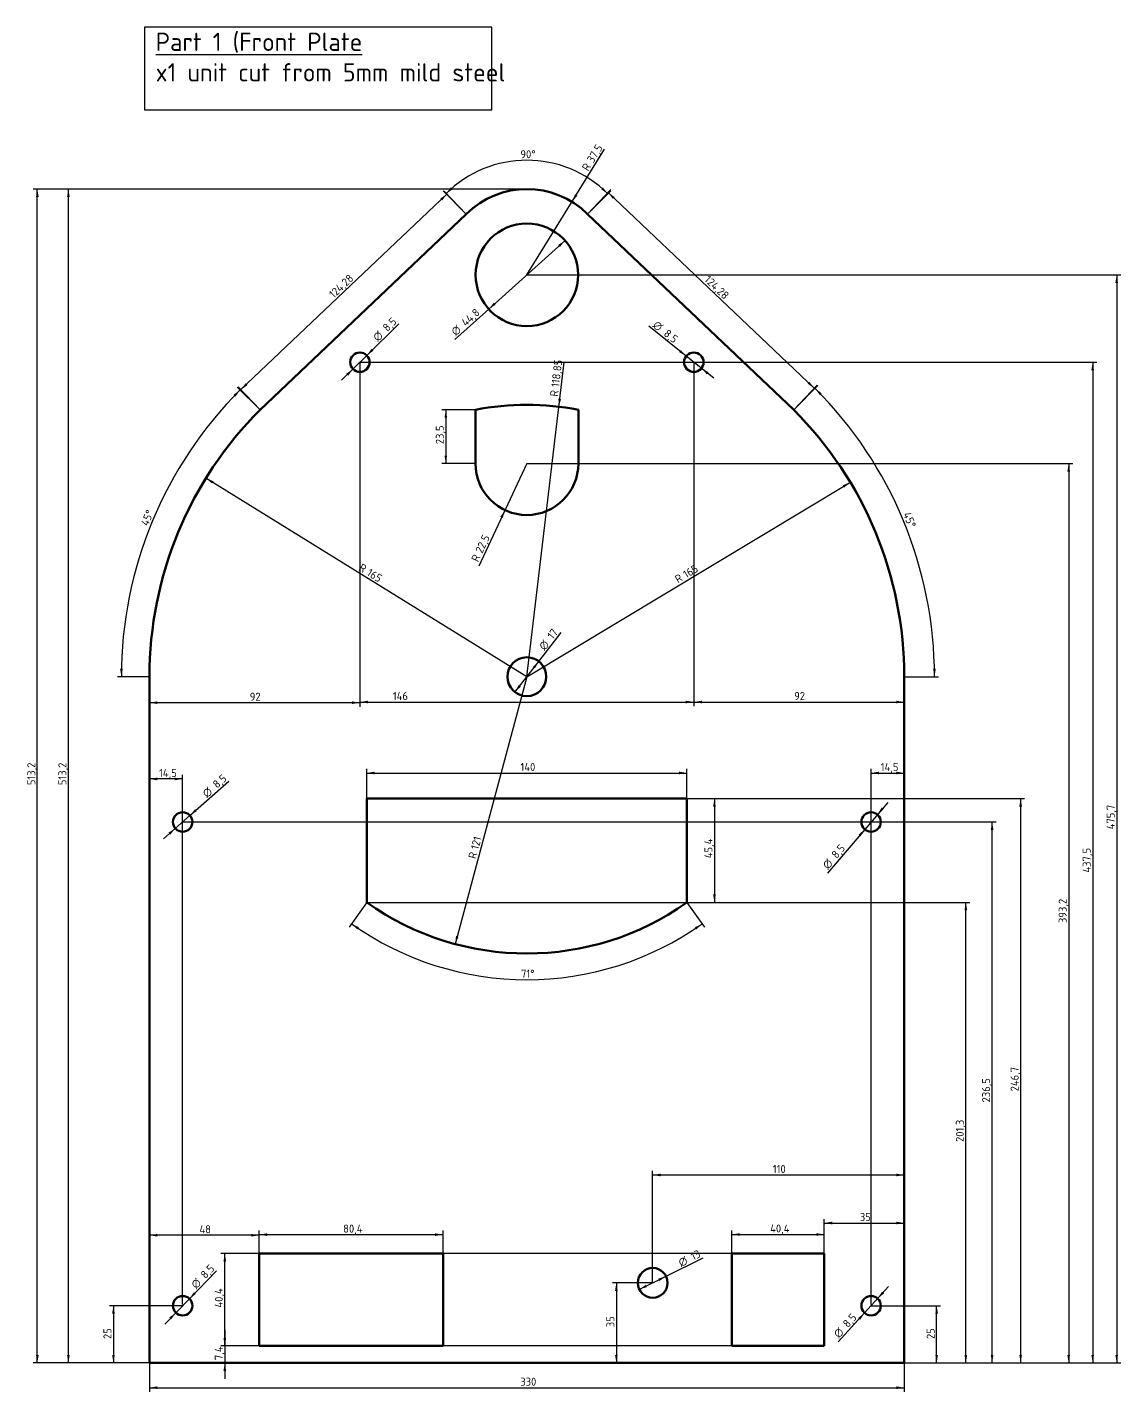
# Model space of a CAD drawing. Header units: millimetres. Extents: x -241 to 1487, y 11 to 833.
# Drawn here: x -241 to 237, y 29 to 626 of the extents above; entities that cross this region are included whole.
import ezdxf
from ezdxf.enums import TextEntityAlignment as Align

# ---------------------------------------------------------------- set-up
doc = ezdxf.new("R2010")
doc.units = ezdxf.units.MM
doc.layers.add('Default', color=7, linetype='Continuous')
doc.layers.add('Dimensions', color=7, linetype='Continuous')
doc.styles.add('SEACAD_Solid_Edge_ISO', font='seiso.ttf')
doc.styles.add('SEACAD_Solid_Edge_ISO1_Symbols', font='semeci1.ttf')
doc.dimstyles.new('ISO_(mm)', dxfattribs={"dimtxt": 3.5, "dimasz": 3.5, "dimexe": 1.75, "dimexo": 0, "dimgap": 0.875, "dimtad": 1, "dimtxsty": 'SEACAD_Solid_Edge_ISO', "dimblk1": '_SE_FILLED', "dimblk2": '_SE_FILLED', "dimsah": 1, "dimcen": 1.75, "dimadec": 0, "dimazin": 0, "dimtfac": 0.5, "dimtmove": 0, "dimatfit": 3, "dimfxl": 1, "dimarcsym": 0})

# ---------------------------------------------------------------- blocks, each defined once
blk = doc.blocks.new('DMBLK101')
at = {"layer": 'Dimensions', "linetype": 'Continuous', "lineweight": 25}
for points in [[(-184.51, 30.58), (-184.51, 31.75), (-188.01, 31.16)], [(138.49, 30.58), (141.99, 31.16), (138.49, 31.75)]]:
    blk.add_hatch(color=7, dxfattribs=at).paths.add_polyline_path(points)
at = {"layer": 'Dimensions', "color": 7, "linetype": 'Continuous', "lineweight": 25}
for p, q in [((-188.01, 42.01), (-188.01, 29.41)), ((141.99, 42.01), (141.99, 29.41)), ((-188.01, 31.16), (141.99, 31.16))]:
    blk.add_line(p, q, dxfattribs=at)
at = {"layer": 'Dimensions', "color": 7, "linetype": 'Continuous', "lineweight": 25, "style": 'SEACAD_Solid_Edge_ISO'}
blk.add_text('330', height=3.5, dxfattribs=at).set_placement((-25.87, 35.54), align=Align.TOP_LEFT)
blk = doc.blocks.new('_SE_FILLED')
at = {"color": 0}
blk.add_line((0, 0), (-1, 0), dxfattribs=at)
blk.add_solid([(0, 0), (-1, -0.1665), (-1, 0.1665), (0, 0)], dxfattribs=at)
blk = doc.blocks.new('DMBLK102')
at = {"layer": 'Dimensions', "linetype": 'Continuous', "lineweight": 25}
for points in [[(15.54, 73.51), (16.7, 73.51), (16.12, 77.01)], [(15.54, 45.51), (16.12, 42.01), (16.7, 45.51)]]:
    blk.add_hatch(color=7, dxfattribs=at).paths.add_polyline_path(points)
at = {"layer": 'Dimensions', "color": 7, "linetype": 'Continuous', "lineweight": 25}
for p, q in [((31.99, 77.01), (14.37, 77.01)), ((16.12, 77.01), (16.12, 42.01))]:
    blk.add_line(p, q, dxfattribs=at)
at = {"layer": 'Dimensions', "color": 7, "linetype": 'Continuous', "lineweight": 25, "style": 'SEACAD_Solid_Edge_ISO'}
blk.add_text('35', height=3.5, rotation=90, dxfattribs=at).set_placement((11.74, 57.6), align=Align.TOP_LEFT)
blk = doc.blocks.new('DMBLK103')
at = {"layer": 'Dimensions', "linetype": 'Continuous', "lineweight": 25}
for points in [[(-184.51, 297.9), (-188.01, 297.31), (-184.51, 296.73)], [(-177.01, 297.9), (-177.01, 296.73), (-173.51, 297.31)]]:
    blk.add_hatch(color=7, dxfattribs=at).paths.add_polyline_path(points)
at = {"layer": 'Dimensions', "color": 7, "linetype": 'Continuous', "lineweight": 25}
for p, q in [((-173.51, 67.51), (-173.51, 299.06)), ((-173.51, 297.31), (-188.01, 297.31))]:
    blk.add_line(p, q, dxfattribs=at)
at = {"layer": 'Dimensions', "color": 7, "linetype": 'Continuous', "lineweight": 25, "style": 'SEACAD_Solid_Edge_ISO'}
blk.add_text('14,5', height=3.5, dxfattribs=at).set_placement((-183.82, 301.69), align=Align.TOP_LEFT)
blk = doc.blocks.new('DMBLK104')
at = {"layer": 'Dimensions', "linetype": 'Continuous', "lineweight": 25}
for points in [[(130.99, 300.49), (127.49, 299.91), (130.99, 299.33)], [(138.49, 300.49), (138.49, 299.33), (141.99, 299.91)]]:
    blk.add_hatch(color=7, dxfattribs=at).paths.add_polyline_path(points)
at = {"layer": 'Dimensions', "color": 7, "linetype": 'Continuous', "lineweight": 25}
for p, q in [((127.49, 67.51), (127.49, 301.66)), ((127.49, 299.91), (141.99, 299.91))]:
    blk.add_line(p, q, dxfattribs=at)
at = {"layer": 'Dimensions', "color": 7, "linetype": 'Continuous', "lineweight": 25, "style": 'SEACAD_Solid_Edge_ISO'}
blk.add_text('14,5', height=3.5, dxfattribs=at).set_placement((131.68, 304.28), align=Align.TOP_LEFT)
blk = doc.blocks.new('DMBLK105')
at = {"layer": 'Dimensions', "linetype": 'Continuous', "lineweight": 25}
for points in [[(-204.34, 63.51), (-203.17, 63.51), (-203.75, 67.01)], [(-204.34, 45.51), (-203.75, 42.01), (-203.17, 45.51)]]:
    blk.add_hatch(color=7, dxfattribs=at).paths.add_polyline_path(points)
at = {"layer": 'Dimensions', "color": 7, "linetype": 'Continuous', "lineweight": 25}
for p, q in [((-173.51, 67.01), (-205.5, 67.01)), ((-203.75, 67.01), (-203.75, 42.01)), ((-188.01, 42.01), (-205.5, 42.01))]:
    blk.add_line(p, q, dxfattribs=at)
at = {"layer": 'Dimensions', "color": 7, "linetype": 'Continuous', "lineweight": 25, "style": 'SEACAD_Solid_Edge_ISO'}
blk.add_text('25', height=3.5, rotation=90, dxfattribs=at).set_placement((-208.13, 52.44), align=Align.TOP_LEFT)
blk = doc.blocks.new('DMBLK106')
at = {"layer": 'Dimensions', "linetype": 'Continuous', "lineweight": 25}
for points in [[(193.45, 285.21), (192.87, 288.71), (192.28, 285.21)], [(193.45, 45.51), (192.28, 45.51), (192.87, 42.01)]]:
    blk.add_hatch(color=7, dxfattribs=at).paths.add_polyline_path(points)
at = {"layer": 'Dimensions', "color": 7, "linetype": 'Continuous', "lineweight": 25}
for p, q in [((46.99, 288.71), (194.62, 288.71)), ((192.87, 288.71), (192.87, 42.01)), ((141.99, 42.01), (194.62, 42.01))]:
    blk.add_line(p, q, dxfattribs=at)
at = {"layer": 'Dimensions', "color": 7, "linetype": 'Continuous', "lineweight": 25, "style": 'SEACAD_Solid_Edge_ISO'}
blk.add_text('246,7', height=3.5, rotation=90, dxfattribs=at).set_placement((188.49, 160.74), align=Align.TOP_LEFT)
blk = doc.blocks.new('DMBLK107')
at = {"layer": 'Dimensions', "linetype": 'Continuous', "lineweight": 25}
for points in [[(-96.42, 232.46), (-99.64, 233.96), (-97.09, 231.5)], [(51.07, 231.5), (53.62, 233.96), (50.41, 232.46)]]:
    blk.add_hatch(color=7, dxfattribs=at).paths.add_polyline_path(points)
at = {"layer": 'Dimensions', "color": 7, "linetype": 'Continuous', "lineweight": 25}
for p, q in [((-93.16, 243.1), (-100.65, 232.54)), ((46.99, 243.31), (54.64, 232.54))]:
    blk.add_line(p, q, dxfattribs=at)
blk.add_arc((-23.01, 342.01), 132.46, 234.65402, 305.34598, dxfattribs=at)
at = {"layer": 'Dimensions', "color": 7, "linetype": 'Continuous', "lineweight": 25, "style": 'SEACAD_Solid_Edge_ISO'}
blk.add_text('71°', height=3.5, rotation=360, dxfattribs=at).set_placement((-25.55, 213.92), align=Align.TOP_LEFT)
blk = doc.blocks.new('DMBLK108')
at = {"layer": 'Dimensions', "linetype": 'Continuous', "lineweight": 25}
blk.add_hatch(color=7, dxfattribs=at).paths.add_polyline_path([(-52.87, 228.36), (-53.99, 228.67), (-54.34, 225.13)])
at = {"layer": 'Dimensions', "color": 7, "linetype": 'Continuous', "lineweight": 25}
blk.add_line((-23.01, 342.01), (-54.34, 225.13), dxfattribs=at)
at = {"layer": 'Dimensions', "color": 7, "linetype": 'Continuous', "lineweight": 25, "style": 'SEACAD_Solid_Edge_ISO'}
for s, p in [('121', (-47.62, 267.07)), ('R', (-48.7, 263.05))]:
    blk.add_text(s, height=3.5, rotation=74.99322, dxfattribs=at).set_placement(p, align=Align.TOP_LEFT)
blk = doc.blocks.new('DMBLK109')
at = {"layer": 'Dimensions', "linetype": 'Continuous', "lineweight": 25}
for points in [[(-89.51, 300.49), (-93.01, 299.91), (-89.51, 299.33)], [(43.49, 300.49), (43.49, 299.33), (46.99, 299.91)]]:
    blk.add_hatch(color=7, dxfattribs=at).paths.add_polyline_path(points)
at = {"layer": 'Dimensions', "color": 7, "linetype": 'Continuous', "lineweight": 25}
for p, q in [((-93.01, 288.71), (-93.01, 301.66)), ((-93.01, 299.91), (46.99, 299.91)), ((46.99, 288.71), (46.99, 301.66))]:
    blk.add_line(p, q, dxfattribs=at)
at = {"layer": 'Dimensions', "color": 7, "linetype": 'Continuous', "lineweight": 25, "style": 'SEACAD_Solid_Edge_ISO'}
blk.add_text('140', height=3.5, dxfattribs=at).set_placement((-25.79, 304.28), align=Align.TOP_LEFT)
blk = doc.blocks.new('DMBLK110')
at = {"layer": 'Dimensions', "linetype": 'Continuous', "lineweight": 25}
for points in [[(59.59, 285.21), (59, 288.71), (58.42, 285.21)], [(59.59, 246.81), (58.42, 246.81), (59, 243.31)]]:
    blk.add_hatch(color=7, dxfattribs=at).paths.add_polyline_path(points)
at = {"layer": 'Dimensions', "color": 7, "linetype": 'Continuous', "lineweight": 25}
for p, q in [((46.99, 288.71), (60.75, 288.71)), ((59, 288.71), (59, 243.31)), ((-93.1, 243.31), (60.75, 243.31))]:
    blk.add_line(p, q, dxfattribs=at)
at = {"layer": 'Dimensions', "color": 7, "linetype": 'Continuous', "lineweight": 25, "style": 'SEACAD_Solid_Edge_ISO'}
blk.add_text('45,4', height=3.5, rotation=90, dxfattribs=at).set_placement((54.63, 262.63), align=Align.TOP_LEFT)
blk = doc.blocks.new('DMBLK111')
at = {"layer": 'Dimensions', "linetype": 'Continuous', "lineweight": 25}
blk.add_hatch(color=7, dxfattribs=at).paths.add_polyline_path([(115.12, 425.7), (115.72, 424.7), (118.42, 427)])
at = {"layer": 'Dimensions', "color": 7, "linetype": 'Continuous', "lineweight": 25}
blk.add_line((-23.01, 342.01), (118.42, 427), dxfattribs=at)
at = {"layer": 'Dimensions', "color": 7, "linetype": 'Continuous', "lineweight": 25, "style": 'SEACAD_Solid_Edge_ISO'}
for s, p in [('165', (44.85, 387.89)), ('R', (41.28, 385.75))]:
    blk.add_text(s, height=3.5, rotation=31.00473, dxfattribs=at).set_placement(p, align=Align.TOP_LEFT)
blk = doc.blocks.new('DMBLK112')
at = {"layer": 'Dimensions', "linetype": 'Continuous', "lineweight": 25}
for points in [[(105.88, 465.93), (103.01, 468.02), (105.04, 465.12)], [(154.59, 345.5), (155.21, 342.01), (155.76, 345.51)]]:
    blk.add_hatch(color=7, dxfattribs=at).paths.add_polyline_path(points)
at = {"layer": 'Dimensions', "color": 7, "linetype": 'Continuous', "lineweight": 25}
for p, q in [((93.67, 458.68), (104.25, 469.26)), ((141.99, 342.01), (156.96, 342.01))]:
    blk.add_line(p, q, dxfattribs=at)
blk.add_arc((-23.01, 342.01), 178.21, 0, 45, dxfattribs=at)
at = {"layer": 'Dimensions', "color": 7, "linetype": 'Continuous', "lineweight": 25, "style": 'SEACAD_Solid_Edge_ISO'}
blk.add_text('45°', height=3.5, rotation=292.5, dxfattribs=at).set_placement((144.63, 414.42), align=Align.TOP_LEFT)
blk = doc.blocks.new('DMBLK113')
at = {"layer": 'Dimensions', "linetype": 'Continuous', "lineweight": 25}
for points in [[(15.44, 551.71), (12.5, 553.69), (14.63, 550.86)], [(100.51, 470.98), (99.71, 470.14), (102.65, 468.15)]]:
    blk.add_hatch(color=7, dxfattribs=at).paths.add_polyline_path(points)
at = {"layer": 'Dimensions', "color": 7, "linetype": 'Continuous', "lineweight": 25}
for p, q in [((3.51, 544.22), (13.7, 554.96)), ((12.5, 553.69), (102.65, 468.15)), ((93.67, 458.68), (103.86, 469.42))]:
    blk.add_line(p, q, dxfattribs=at)
at = {"layer": 'Dimensions', "color": 7, "linetype": 'Continuous', "lineweight": 25, "style": 'SEACAD_Solid_Edge_ISO'}
blk.add_text('124,28', height=3.5, rotation=316.5037, dxfattribs=at).set_placement((56.72, 517.76), align=Align.TOP_LEFT)
blk = doc.blocks.new('DMBLK114')
at = {"layer": 'Dimensions', "linetype": 'Continuous', "lineweight": 25}
for points in [[(-56.26, 555.94), (-58.42, 553.12), (-55.46, 555.08)], [(9.45, 555.08), (12.41, 553.12), (10.25, 555.94)]]:
    blk.add_hatch(color=7, dxfattribs=at).paths.add_polyline_path(points)
at = {"layer": 'Dimensions', "color": 7, "linetype": 'Continuous', "lineweight": 25}
for p, q in [((-49.52, 544.22), (-59.66, 554.36)), ((3.51, 544.22), (13.65, 554.36))]:
    blk.add_line(p, q, dxfattribs=at)
blk.add_arc((-23.01, 517.71), 50.09, 45, 135, dxfattribs=at)
at = {"layer": 'Dimensions', "color": 7, "linetype": 'Continuous', "lineweight": 25, "style": 'SEACAD_Solid_Edge_ISO'}
blk.add_text('90°', height=3.5, dxfattribs=at).set_placement((-25.83, 572.17), align=Align.TOP_LEFT)
blk = doc.blocks.new('DMBLK115')
at = {"layer": 'Dimensions', "linetype": 'Continuous', "lineweight": 25}
blk.add_hatch(color=7, dxfattribs=at).paths.add_polyline_path([(-1.95, 552.89), (-3.3, 549.61), (-0.96, 552.28)])
at = {"layer": 'Dimensions', "color": 7, "linetype": 'Continuous', "lineweight": 25}
blk.add_line((-23.01, 517.71), (10.89, 572.58), dxfattribs=at)
at = {"layer": 'Dimensions', "color": 7, "linetype": 'Continuous', "lineweight": 25, "style": 'SEACAD_Solid_Edge_ISO'}
for s, p in [('37,5', (3.02, 568.15)), ('R', (0.83, 564.6))]:
    blk.add_text(s, height=3.5, rotation=58.29071, dxfattribs=at).set_placement(p, align=Align.TOP_LEFT)
blk = doc.blocks.new('DMBLK116')
at = {"layer": 'Dimensions', "linetype": 'Continuous', "lineweight": 25}
for points in [[(-60.84, 551.07), (-60.04, 550.22), (-57.9, 553.05)], [(-145.92, 470.34), (-148.06, 467.51), (-145.12, 469.49)]]:
    blk.add_hatch(color=7, dxfattribs=at).paths.add_polyline_path(points)
at = {"layer": 'Dimensions', "color": 7, "linetype": 'Continuous', "lineweight": 25}
for p, q in [((-148.06, 467.51), (-57.9, 553.05)), ((-49.52, 544.22), (-59.1, 554.32)), ((-139.68, 458.68), (-149.26, 468.78))]:
    blk.add_line(p, q, dxfattribs=at)
at = {"layer": 'Dimensions', "color": 7, "linetype": 'Continuous', "lineweight": 25, "style": 'SEACAD_Solid_Edge_ISO'}
blk.add_text('124,28', height=3.5, rotation=43.4963, dxfattribs=at).set_placement((-109.86, 509.79), align=Align.TOP_LEFT)
blk = doc.blocks.new('DMBLK117')
at = {"layer": 'Dimensions', "linetype": 'Continuous', "lineweight": 25}
blk.add_hatch(color=7, dxfattribs=at).paths.add_polyline_path([(-160.66, 426.47), (-160.05, 427.46), (-163.33, 428.8)])
at = {"layer": 'Dimensions', "color": 7, "linetype": 'Continuous', "lineweight": 25}
blk.add_line((-23.01, 342.01), (-163.33, 428.8), dxfattribs=at)
at = {"layer": 'Dimensions', "color": 7, "linetype": 'Continuous', "lineweight": 25, "style": 'SEACAD_Solid_Edge_ISO'}
for s, p in [('R', (-95.01, 391.69)), ('165', (-91.46, 389.49))]:
    blk.add_text(s, height=3.5, rotation=328.26153, dxfattribs=at).set_placement(p, align=Align.TOP_LEFT)
blk = doc.blocks.new('DMBLK118')
at = {"layer": 'Dimensions', "linetype": 'Continuous', "lineweight": 25}
for points in [[(-150.4, 464.46), (-148.37, 467.37), (-151.24, 465.28)], [(-200.85, 345.51), (-200.3, 342.01), (-199.68, 345.5)]]:
    blk.add_hatch(color=7, dxfattribs=at).paths.add_polyline_path(points)
at = {"layer": 'Dimensions', "color": 7, "linetype": 'Continuous', "lineweight": 25}
for p, q in [((-139.68, 458.68), (-149.61, 468.61)), ((-188.01, 342.01), (-202.05, 342.01))]:
    blk.add_line(p, q, dxfattribs=at)
blk.add_arc((-23.01, 342.01), 177.29, 135, 180, dxfattribs=at)
at = {"layer": 'Dimensions', "color": 7, "linetype": 'Continuous', "lineweight": 25, "style": 'SEACAD_Solid_Edge_ISO'}
blk.add_text('45°', height=3.5, rotation=67.5, dxfattribs=at).set_placement((-191.89, 408.99), align=Align.TOP_LEFT)
blk = doc.blocks.new('DMBLK119')
at = {"layer": 'Dimensions', "linetype": 'Continuous', "lineweight": 25}
for points in [[(-224.04, 551.71), (-222.87, 551.71), (-223.45, 555.21)], [(-224.04, 45.51), (-223.45, 42.01), (-222.87, 45.51)]]:
    blk.add_hatch(color=7, dxfattribs=at).paths.add_polyline_path(points)
at = {"layer": 'Dimensions', "color": 7, "linetype": 'Continuous', "lineweight": 25}
for p, q in [((-23.01, 555.21), (-225.2, 555.21)), ((-223.45, 42.01), (-223.45, 555.21)), ((-188.01, 42.01), (-225.2, 42.01))]:
    blk.add_line(p, q, dxfattribs=at)
at = {"layer": 'Dimensions', "color": 7, "linetype": 'Continuous', "lineweight": 25, "style": 'SEACAD_Solid_Edge_ISO'}
blk.add_text('513,2', height=3.5, rotation=90, dxfattribs=at).set_placement((-227.83, 294.59), align=Align.TOP_LEFT)
blk = doc.blocks.new('DMBLK120')
at = {"layer": 'Dimensions', "linetype": 'Continuous', "lineweight": 25}
for points in [[(224.95, 476.01), (224.37, 479.51), (223.78, 476.01)], [(224.95, 45.51), (223.78, 45.51), (224.37, 42.01)]]:
    blk.add_hatch(color=7, dxfattribs=at).paths.add_polyline_path(points)
at = {"layer": 'Dimensions', "color": 7, "linetype": 'Continuous', "lineweight": 25}
for p, q in [((-95.66, 479.51), (226.12, 479.51)), ((224.37, 479.51), (224.37, 42.01)), ((141.99, 42.01), (226.12, 42.01))]:
    blk.add_line(p, q, dxfattribs=at)
at = {"layer": 'Dimensions', "color": 7, "linetype": 'Continuous', "lineweight": 25, "style": 'SEACAD_Solid_Edge_ISO'}
blk.add_text('437,5', height=3.5, rotation=90, dxfattribs=at).set_placement((219.99, 256.38), align=Align.TOP_LEFT)
blk = doc.blocks.new('DMBLK121')
at = {"layer": 'Dimensions', "linetype": 'Continuous', "lineweight": 25}
for points in [[(53.49, 330.36), (53.49, 331.53), (49.99, 330.94)], [(138.49, 330.36), (141.99, 330.94), (138.49, 331.53)]]:
    blk.add_hatch(color=7, dxfattribs=at).paths.add_polyline_path(points)
at = {"layer": 'Dimensions', "color": 7, "linetype": 'Continuous', "lineweight": 25}
for p, q in [((49.99, 479.51), (49.99, 329.19)), ((49.99, 330.94), (141.99, 330.94))]:
    blk.add_line(p, q, dxfattribs=at)
at = {"layer": 'Dimensions', "color": 7, "linetype": 'Continuous', "lineweight": 25, "style": 'SEACAD_Solid_Edge_ISO'}
blk.add_text('92', height=3.5, dxfattribs=at).set_placement((93.85, 335.32), align=Align.TOP_LEFT)
blk = doc.blocks.new('DMBLK122')
at = {"layer": 'Dimensions', "linetype": 'Continuous', "lineweight": 25}
for points in [[(-184.51, 330.06), (-184.51, 331.23), (-188.01, 330.65)], [(-99.51, 330.06), (-96.01, 330.65), (-99.51, 331.23)]]:
    blk.add_hatch(color=7, dxfattribs=at).paths.add_polyline_path(points)
at = {"layer": 'Dimensions', "color": 7, "linetype": 'Continuous', "lineweight": 25}
for p, q in [((-96.01, 479.51), (-96.01, 328.9)), ((-96.01, 330.65), (-188.01, 330.65))]:
    blk.add_line(p, q, dxfattribs=at)
at = {"layer": 'Dimensions', "color": 7, "linetype": 'Continuous', "lineweight": 25, "style": 'SEACAD_Solid_Edge_ISO'}
blk.add_text('92', height=3.5, dxfattribs=at).set_placement((-144.15, 335.02), align=Align.TOP_LEFT)
blk = doc.blocks.new('DMBLK140')
at = {"layer": 'Dimensions', "linetype": 'Continuous', "lineweight": 25}
for points in [[(180.98, 275.01), (180.39, 278.51), (179.81, 275.01)], [(180.98, 45.51), (179.81, 45.51), (180.39, 42.01)]]:
    blk.add_hatch(color=7, dxfattribs=at).paths.add_polyline_path(points)
at = {"layer": 'Dimensions', "color": 7, "linetype": 'Continuous', "lineweight": 25}
for p, q in [((-173.51, 278.51), (182.14, 278.51)), ((180.39, 42.01), (180.39, 278.51)), ((141.99, 42.01), (182.14, 42.01))]:
    blk.add_line(p, q, dxfattribs=at)
at = {"layer": 'Dimensions', "color": 7, "linetype": 'Continuous', "lineweight": 25, "style": 'SEACAD_Solid_Edge_ISO'}
blk.add_text('236,5', height=3.5, rotation=90, dxfattribs=at).set_placement((176.02, 155.88), align=Align.TOP_LEFT)
blk = doc.blocks.new('DMBLK141')
at = {"layer": 'Dimensions', "linetype": 'Continuous', "lineweight": 25}
for points in [[(169.49, 239.81), (168.91, 243.31), (168.32, 239.81)], [(169.49, 45.51), (168.32, 45.51), (168.91, 42.01)]]:
    blk.add_hatch(color=7, dxfattribs=at).paths.add_polyline_path(points)
at = {"layer": 'Dimensions', "color": 7, "linetype": 'Continuous', "lineweight": 25}
for p, q in [((46.99, 243.31), (170.66, 243.31)), ((168.91, 42.01), (168.91, 243.31)), ((141.99, 42.01), (170.66, 42.01))]:
    blk.add_line(p, q, dxfattribs=at)
at = {"layer": 'Dimensions', "color": 7, "linetype": 'Continuous', "lineweight": 25, "style": 'SEACAD_Solid_Edge_ISO'}
blk.add_text('201,3', height=3.5, rotation=90, dxfattribs=at).set_placement((164.53, 138.6), align=Align.TOP_LEFT)
blk = doc.blocks.new('DMBLK142')
at = {"layer": 'Dimensions', "linetype": 'Continuous', "lineweight": 25}
for points in [[(156.73, 63.51), (156.15, 67.01), (155.56, 63.51)], [(156.73, 45.51), (155.56, 45.51), (156.15, 42.01)]]:
    blk.add_hatch(color=7, dxfattribs=at).paths.add_polyline_path(points)
at = {"layer": 'Dimensions', "color": 7, "linetype": 'Continuous', "lineweight": 25}
for p, q in [((127.49, 67.01), (157.9, 67.01)), ((156.15, 42.01), (156.15, 67.01)), ((141.99, 42.01), (157.9, 42.01))]:
    blk.add_line(p, q, dxfattribs=at)
at = {"layer": 'Dimensions', "color": 7, "linetype": 'Continuous', "lineweight": 25, "style": 'SEACAD_Solid_Edge_ISO'}
blk.add_text('25', height=3.5, rotation=90, dxfattribs=at).set_placement((151.77, 52.44), align=Align.TOP_LEFT)
blk = doc.blocks.new('DMBLK143')
at = {"layer": 'Dimensions', "linetype": 'Continuous', "lineweight": 25}
for points in [[(-92.51, 330.35), (-92.51, 331.51), (-96.01, 330.93)], [(46.49, 330.35), (49.99, 330.93), (46.49, 331.51)]]:
    blk.add_hatch(color=7, dxfattribs=at).paths.add_polyline_path(points)
at = {"layer": 'Dimensions', "color": 7, "linetype": 'Continuous', "lineweight": 25}
for p, q in [((-96.01, 479.51), (-96.01, 329.18)), ((49.99, 479.51), (49.99, 329.18)), ((-96.01, 330.93), (49.99, 330.93))]:
    blk.add_line(p, q, dxfattribs=at)
at = {"layer": 'Dimensions', "color": 7, "linetype": 'Continuous', "lineweight": 25, "style": 'SEACAD_Solid_Edge_ISO'}
blk.add_text('146', height=3.5, dxfattribs=at).set_placement((-81.59, 335.31), align=Align.TOP_LEFT)
blk = doc.blocks.new('DMBLK146')
at = {"layer": 'Dimensions', "linetype": 'Continuous', "lineweight": 25}
for points in [[(34.43, 78.85), (34.94, 77.81), (37.83, 79.87)], [(29.04, 76.21), (26.16, 74.14), (29.56, 75.16)]]:
    blk.add_hatch(color=7, dxfattribs=at).paths.add_polyline_path(points)
at = {"layer": 'Dimensions', "color": 7, "linetype": 'Continuous', "lineweight": 25}
for p, q in [((37.83, 79.87), (54.14, 87.89)), ((26.16, 74.14), (37.83, 79.87))]:
    blk.add_line(p, q, dxfattribs=at)
for s, style, p in [('13', 'SEACAD_Solid_Edge_ISO', (48.18, 89.84)), ('O', 'SEACAD_Solid_Edge_ISO1_Symbols', (42.8, 87.19))]:
    blk.add_text(s, height=3.5, rotation=26.17755, dxfattribs=dict(at, style=style)).set_placement(p, align=Align.TOP_LEFT)
blk = doc.blocks.new('DMBLK147')
at = {"layer": 'Dimensions', "linetype": 'Continuous', "lineweight": 25}
for points in [[(-168.52, 72.97), (-170.54, 70.06), (-167.69, 72.16)], [(-179.32, 61.85), (-178.49, 61.04), (-176.47, 63.96)]]:
    blk.add_hatch(color=7, dxfattribs=at).paths.add_polyline_path(points)
at = {"layer": 'Dimensions', "color": 7, "linetype": 'Continuous', "lineweight": 25}
for p, q in [((-170.54, 70.06), (-158.65, 82.3)), ((-181.34, 58.94), (-170.54, 70.06))]:
    blk.add_line(p, q, dxfattribs=at)
for s, style, p in [('8,5', 'SEACAD_Solid_Edge_ISO', (-166.02, 80.99)), ('O', 'SEACAD_Solid_Edge_ISO1_Symbols', (-170.2, 76.69))]:
    blk.add_text(s, height=3.5, rotation=45.83065, dxfattribs=dict(at, style=style)).set_placement(p, align=Align.TOP_LEFT)
blk = doc.blocks.new('DMBLK148')
at = {"layer": 'Dimensions', "linetype": 'Continuous', "lineweight": 25}
for points in [[(-168.08, 284.07), (-170.32, 281.32), (-167.31, 283.2)], [(-179.7, 273.82), (-178.93, 272.94), (-176.69, 275.7)]]:
    blk.add_hatch(color=7, dxfattribs=at).paths.add_polyline_path(points)
at = {"layer": 'Dimensions', "color": 7, "linetype": 'Continuous', "lineweight": 25}
for p, q in [((-170.32, 281.32), (-153.3, 296.33)), ((-181.94, 271.06), (-170.32, 281.32))]:
    blk.add_line(p, q, dxfattribs=at)
for s, style, p in [('8,5', 'SEACAD_Solid_Edge_ISO', (-160.75, 295.59)), ('O', 'SEACAD_Solid_Edge_ISO1_Symbols', (-165.25, 291.62))]:
    blk.add_text(s, height=3.5, rotation=41.41462, dxfattribs=dict(at, style=style)).set_placement(p, align=Align.TOP_LEFT)
blk = doc.blocks.new('DMBLK149')
at = {"layer": 'Dimensions', "linetype": 'Continuous', "lineweight": 25}
for points in [[(-90.9, 485.37), (-92.98, 482.49), (-90.08, 484.54)], [(-101.93, 474.48), (-101.11, 473.65), (-99.03, 476.52)]]:
    blk.add_hatch(color=7, dxfattribs=at).paths.add_polyline_path(points)
at = {"layer": 'Dimensions', "color": 7, "linetype": 'Continuous', "lineweight": 25}
for p, q in [((-92.98, 482.49), (-79.02, 496.29)), ((-104.01, 471.6), (-92.98, 482.49))]:
    blk.add_line(p, q, dxfattribs=at)
for s, style, p in [('8,5', 'SEACAD_Solid_Edge_ISO', (-86.42, 495.13)), ('O', 'SEACAD_Solid_Edge_ISO1_Symbols', (-90.69, 490.91))]:
    blk.add_text(s, height=3.5, rotation=44.65249, dxfattribs=dict(at, style=style)).set_placement(p, align=Align.TOP_LEFT)
blk = doc.blocks.new('DMBLK150')
at = {"layer": 'Dimensions', "linetype": 'Continuous', "lineweight": 25}
for points in [[(43.58, 483.89), (46.68, 482.16), (44.31, 484.8)], [(55.68, 474.21), (56.41, 475.12), (53.31, 476.85)]]:
    blk.add_hatch(color=7, dxfattribs=at).paths.add_polyline_path(points)
at = {"layer": 'Dimensions', "color": 7, "linetype": 'Continuous', "lineweight": 25}
for p, q in [((46.68, 482.16), (30.3, 495.27)), ((58.78, 472.48), (46.68, 482.16))]:
    blk.add_line(p, q, dxfattribs=at)
for s, style, p in [('O', 'SEACAD_Solid_Edge_ISO1_Symbols', (33.99, 497.92)), ('8,5', 'SEACAD_Solid_Edge_ISO', (38.67, 494.17))]:
    blk.add_text(s, height=3.5, rotation=321.33799, dxfattribs=dict(at, style=style)).set_placement(p, align=Align.TOP_LEFT)
blk = doc.blocks.new('DMBLK151')
at = {"layer": 'Dimensions', "linetype": 'Continuous', "lineweight": 25}
for points in [[(132.96, 284.03), (132.07, 284.79), (130.25, 281.74)], [(122.92, 272.23), (124.74, 275.27), (122.03, 272.98)]]:
    blk.add_hatch(color=7, dxfattribs=at).paths.add_polyline_path(points)
at = {"layer": 'Dimensions', "color": 7, "linetype": 'Continuous', "lineweight": 25}
for p, q in [((134.79, 287.07), (124.74, 275.27)), ((124.74, 275.27), (108.47, 256.16))]:
    blk.add_line(p, q, dxfattribs=at)
for s, style, p in [('8,5', 'SEACAD_Solid_Edge_ISO', (109.82, 264.49)), ('O', 'SEACAD_Solid_Edge_ISO1_Symbols', (105.93, 259.92))]:
    blk.add_text(s, height=3.5, rotation=49.59665, dxfattribs=dict(at, style=style)).set_placement(p, align=Align.TOP_LEFT)
blk = doc.blocks.new('DMBLK152')
at = {"layer": 'Dimensions', "linetype": 'Continuous', "lineweight": 25}
for points in [[(133.14, 72.35), (132.27, 73.14), (130.35, 70.15)], [(122.72, 60.88), (124.64, 63.86), (121.85, 61.66)]]:
    blk.add_hatch(color=7, dxfattribs=at).paths.add_polyline_path(points)
at = {"layer": 'Dimensions', "color": 7, "linetype": 'Continuous', "lineweight": 25}
for p, q in [((135.06, 75.34), (124.64, 63.86)), ((124.64, 63.86), (113.14, 51.2))]:
    blk.add_line(p, q, dxfattribs=at)
for s, style, p in [('8,5', 'SEACAD_Solid_Edge_ISO', (114.76, 59.49)), ('O', 'SEACAD_Solid_Edge_ISO1_Symbols', (110.73, 55.05))]:
    blk.add_text(s, height=3.5, rotation=47.76623, dxfattribs=dict(at, style=style)).set_placement(p, align=Align.TOP_LEFT)
blk = doc.blocks.new('DMBLK153')
at = {"layer": 'Dimensions', "linetype": 'Continuous', "lineweight": 25}
for points in [[(35.49, 124.74), (31.99, 124.16), (35.49, 123.58)], [(138.49, 124.74), (138.49, 123.58), (141.99, 124.16)]]:
    blk.add_hatch(color=7, dxfattribs=at).paths.add_polyline_path(points)
at = {"layer": 'Dimensions', "color": 7, "linetype": 'Continuous', "lineweight": 25}
for p, q in [((31.99, 77.01), (31.99, 125.91)), ((31.99, 124.16), (141.99, 124.16))]:
    blk.add_line(p, q, dxfattribs=at)
at = {"layer": 'Dimensions', "color": 7, "linetype": 'Continuous', "lineweight": 25, "style": 'SEACAD_Solid_Edge_ISO'}
blk.add_text('110', height=3.5, dxfattribs=at).set_placement((84.53, 128.53), align=Align.TOP_LEFT)
blk = doc.blocks.new('DMBLK154')
at = {"layer": 'Dimensions', "linetype": 'Continuous', "lineweight": 25}
for points in [[(-155.66, 52.91), (-155.07, 49.41), (-154.49, 52.91)], [(-155.66, 38.51), (-154.49, 38.51), (-155.07, 42.01)]]:
    blk.add_hatch(color=7, dxfattribs=at).paths.add_polyline_path(points)
at = {"layer": 'Dimensions', "color": 7, "linetype": 'Continuous', "lineweight": 25}
for p, q in [((-155.07, 56.41), (-155.07, 35.01)), ((66.59, 49.41), (-156.82, 49.41))]:
    blk.add_line(p, q, dxfattribs=at)
at = {"layer": 'Dimensions', "color": 7, "linetype": 'Continuous', "lineweight": 25, "style": 'SEACAD_Solid_Edge_ISO'}
blk.add_text('7,4', height=3.5, rotation=90, dxfattribs=at).set_placement((-159.45, 43.24), align=Align.TOP_LEFT)
blk = doc.blocks.new('DMBLK155')
at = {"layer": 'Dimensions', "linetype": 'Continuous', "lineweight": 25}
for points in [[(-155.66, 86.31), (-154.49, 86.31), (-155.07, 89.81)], [(-155.66, 52.91), (-155.07, 49.41), (-154.49, 52.91)]]:
    blk.add_hatch(color=7, dxfattribs=at).paths.add_polyline_path(points)
at = {"layer": 'Dimensions', "color": 7, "linetype": 'Continuous', "lineweight": 25}
for p, q in [((106.99, 89.81), (-156.82, 89.81)), ((-155.07, 49.41), (-155.07, 89.81)), ((106.99, 49.41), (-156.82, 49.41))]:
    blk.add_line(p, q, dxfattribs=at)
at = {"layer": 'Dimensions', "color": 7, "linetype": 'Continuous', "lineweight": 25, "style": 'SEACAD_Solid_Edge_ISO'}
blk.add_text('40,4', height=3.5, rotation=90, dxfattribs=at).set_placement((-159.45, 66.19), align=Align.TOP_LEFT)
blk = doc.blocks.new('DMBLK156')
at = {"layer": 'Dimensions', "linetype": 'Continuous', "lineweight": 25}
for points in [[(70.09, 98.73), (66.59, 98.15), (70.09, 97.56)], [(103.49, 98.73), (103.49, 97.56), (106.99, 98.15)]]:
    blk.add_hatch(color=7, dxfattribs=at).paths.add_polyline_path(points)
at = {"layer": 'Dimensions', "color": 7, "linetype": 'Continuous', "lineweight": 25}
for p, q in [((66.59, 49.41), (66.59, 99.9)), ((66.59, 98.15), (106.99, 98.15)), ((106.99, 49.41), (106.99, 99.9))]:
    blk.add_line(p, q, dxfattribs=at)
at = {"layer": 'Dimensions', "color": 7, "linetype": 'Continuous', "lineweight": 25, "style": 'SEACAD_Solid_Edge_ISO'}
blk.add_text('40,4', height=3.5, dxfattribs=at).set_placement((83.37, 102.52), align=Align.TOP_LEFT)
blk = doc.blocks.new('DMBLK157')
at = {"layer": 'Dimensions', "linetype": 'Continuous', "lineweight": 25}
for points in [[(-136.51, 98.67), (-140.01, 98.09), (-136.51, 97.5)], [(-63.11, 98.67), (-63.11, 97.5), (-59.61, 98.09)]]:
    blk.add_hatch(color=7, dxfattribs=at).paths.add_polyline_path(points)
at = {"layer": 'Dimensions', "color": 7, "linetype": 'Continuous', "lineweight": 25}
for p, q in [((-140.01, 89.81), (-140.01, 99.84)), ((-140.01, 98.09), (-59.61, 98.09)), ((-59.61, 89.81), (-59.61, 99.84))]:
    blk.add_line(p, q, dxfattribs=at)
at = {"layer": 'Dimensions', "color": 7, "linetype": 'Continuous', "lineweight": 25, "style": 'SEACAD_Solid_Edge_ISO'}
blk.add_text('80,4', height=3.5, dxfattribs=at).set_placement((-103.31, 102.46), align=Align.TOP_LEFT)
blk = doc.blocks.new('DMBLK158')
at = {"layer": 'Dimensions', "linetype": 'Continuous', "lineweight": 25}
for points in [[(110.49, 103.74), (106.99, 103.16), (110.49, 102.58)], [(138.49, 103.74), (138.49, 102.58), (141.99, 103.16)]]:
    blk.add_hatch(color=7, dxfattribs=at).paths.add_polyline_path(points)
at = {"layer": 'Dimensions', "color": 7, "linetype": 'Continuous', "lineweight": 25}
for p, q in [((106.99, 89.81), (106.99, 104.91)), ((106.99, 103.16), (141.99, 103.16))]:
    blk.add_line(p, q, dxfattribs=at)
at = {"layer": 'Dimensions', "color": 7, "linetype": 'Continuous', "lineweight": 25, "style": 'SEACAD_Solid_Edge_ISO'}
blk.add_text('35', height=3.5, dxfattribs=at).set_placement((122.59, 107.53), align=Align.TOP_LEFT)
blk = doc.blocks.new('DMBLK159')
at = {"layer": 'Dimensions', "linetype": 'Continuous', "lineweight": 25}
for points in [[(-184.51, 98.4), (-188.01, 97.81), (-184.51, 97.23)], [(-143.51, 98.4), (-143.51, 97.23), (-140.01, 97.81)]]:
    blk.add_hatch(color=7, dxfattribs=at).paths.add_polyline_path(points)
at = {"layer": 'Dimensions', "color": 7, "linetype": 'Continuous', "lineweight": 25}
for p, q in [((-140.01, 97.81), (-188.01, 97.81)), ((-140.01, 89.81), (-140.01, 99.56))]:
    blk.add_line(p, q, dxfattribs=at)
at = {"layer": 'Dimensions', "color": 7, "linetype": 'Continuous', "lineweight": 25, "style": 'SEACAD_Solid_Edge_ISO'}
blk.add_text('48', height=3.5, dxfattribs=at).set_placement((-166.15, 102.19), align=Align.TOP_LEFT)
blk = doc.blocks.new('DMBLK160')
at = {"layer": 'Dimensions', "linetype": 'Continuous', "lineweight": 25}
for points in [[(-8.55, 529.89), (-6.33, 532.66), (-9.33, 530.76)], [(-36.68, 504.65), (-37.46, 505.52), (-39.68, 502.75)]]:
    blk.add_hatch(color=7, dxfattribs=at).paths.add_polyline_path(points)
at = {"layer": 'Dimensions', "color": 7, "linetype": 'Continuous', "lineweight": 25}
for p, q in [((-6.33, 532.66), (-39.68, 502.75)), ((-39.68, 502.75), (-54.5, 489.46))]:
    blk.add_line(p, q, dxfattribs=at)
for s, style, p in [('44,8', 'SEACAD_Solid_Edge_ISO', (-52.04, 497.54)), ('O', 'SEACAD_Solid_Edge_ISO1_Symbols', (-56.51, 493.53))]:
    blk.add_text(s, height=3.5, rotation=41.89404, dxfattribs=dict(at, style=style)).set_placement(p, align=Align.TOP_LEFT)
blk = doc.blocks.new('DMBLK161')
at = {"layer": 'Dimensions', "linetype": 'Continuous', "lineweight": 25}
blk.add_hatch(color=7, dxfattribs=at).paths.add_polyline_path([(-33.53, 411.43), (-32.57, 414.84), (-34.59, 411.92)])
at = {"layer": 'Dimensions', "color": 7, "linetype": 'Continuous', "lineweight": 25}
blk.add_line((-23.01, 435.21), (-44.05, 390.41), dxfattribs=at)
at = {"layer": 'Dimensions', "color": 7, "linetype": 'Continuous', "lineweight": 25, "style": 'SEACAD_Solid_Edge_ISO'}
for s, p in [('22,5', (-45.72, 397.15)), ('R', (-47.49, 393.38))]:
    blk.add_text(s, height=3.5, rotation=64.83674, dxfattribs=at).set_placement(p, align=Align.TOP_LEFT)
blk = doc.blocks.new('DMBLK162')
at = {"layer": 'Dimensions', "linetype": 'Continuous', "lineweight": 25}
blk.add_hatch(color=7, dxfattribs=at).paths.add_polyline_path([(-9.21, 463.58), (-9.04, 460.03), (-8.05, 463.44)])
at = {"layer": 'Dimensions', "color": 7, "linetype": 'Continuous', "lineweight": 25}
blk.add_line((-23.01, 342.01), (-6.74, 479.47), dxfattribs=at)
at = {"layer": 'Dimensions', "color": 7, "linetype": 'Continuous', "lineweight": 25, "style": 'SEACAD_Solid_Edge_ISO'}
for s, p in [('118,85', (-12.39, 468.89)), ('R', (-12.88, 464.75))]:
    blk.add_text(s, height=3.5, rotation=83.25068, dxfattribs=at).set_placement(p, align=Align.TOP_LEFT)
blk = doc.blocks.new('DMBLK163')
at = {"layer": 'Dimensions', "linetype": 'Continuous', "lineweight": 25}
for points in [[(214.45, 431.71), (213.87, 435.21), (213.28, 431.71)], [(214.45, 45.51), (213.28, 45.51), (213.87, 42.01)]]:
    blk.add_hatch(color=7, dxfattribs=at).paths.add_polyline_path(points)
at = {"layer": 'Dimensions', "color": 7, "linetype": 'Continuous', "lineweight": 25}
for p, q in [((-23.01, 435.21), (215.62, 435.21)), ((213.87, 435.21), (213.87, 42.01)), ((141.99, 42.01), (215.62, 42.01))]:
    blk.add_line(p, q, dxfattribs=at)
at = {"layer": 'Dimensions', "color": 7, "linetype": 'Continuous', "lineweight": 25, "style": 'SEACAD_Solid_Edge_ISO'}
blk.add_text('393,2', height=3.5, rotation=90, dxfattribs=at).set_placement((209.49, 234.31), align=Align.TOP_LEFT)
blk = doc.blocks.new('DMBLK164')
at = {"layer": 'Dimensions', "linetype": 'Continuous', "lineweight": 25}
for points in [[(235.45, 514.21), (234.87, 517.71), (234.28, 514.21)], [(235.45, 45.51), (234.28, 45.51), (234.87, 42.01)]]:
    blk.add_hatch(color=7, dxfattribs=at).paths.add_polyline_path(points)
at = {"layer": 'Dimensions', "color": 7, "linetype": 'Continuous', "lineweight": 25}
for p, q in [((-23.01, 517.71), (236.62, 517.71)), ((234.87, 517.71), (234.87, 42.01)), ((141.99, 42.01), (236.62, 42.01))]:
    blk.add_line(p, q, dxfattribs=at)
at = {"layer": 'Dimensions', "color": 7, "linetype": 'Continuous', "lineweight": 25, "style": 'SEACAD_Solid_Edge_ISO'}
blk.add_text('475,7', height=3.5, rotation=90, dxfattribs=at).set_placement((230.49, 275.28), align=Align.TOP_LEFT)
blk = doc.blocks.new('DMBLK165')
at = {"layer": 'Dimensions', "linetype": 'Continuous', "lineweight": 25}
for points in [[(-237.62, 551.71), (-236.45, 551.71), (-237.03, 555.21)], [(-237.62, 45.51), (-237.03, 42.01), (-236.45, 45.51)]]:
    blk.add_hatch(color=7, dxfattribs=at).paths.add_polyline_path(points)
at = {"layer": 'Dimensions', "color": 7, "linetype": 'Continuous', "lineweight": 25}
for p, q in [((-23.01, 555.21), (-238.78, 555.21)), ((-237.03, 42.01), (-237.03, 555.21)), ((-188.01, 42.01), (-238.78, 42.01))]:
    blk.add_line(p, q, dxfattribs=at)
at = {"layer": 'Dimensions', "color": 7, "linetype": 'Continuous', "lineweight": 25, "style": 'SEACAD_Solid_Edge_ISO'}
blk.add_text('513,2', height=3.5, rotation=90, dxfattribs=at).set_placement((-241.41, 294.59), align=Align.TOP_LEFT)
blk = doc.blocks.new('DMBLK271')
at = {"layer": 'Dimensions', "linetype": 'Continuous', "lineweight": 25}
for points in [[(-59.03, 455.21), (-57.87, 455.21), (-58.45, 458.71)], [(-59.03, 438.71), (-58.45, 435.21), (-57.87, 438.71)]]:
    blk.add_hatch(color=7, dxfattribs=at).paths.add_polyline_path(points)
at = {"layer": 'Dimensions', "color": 7, "linetype": 'Continuous', "lineweight": 25}
for p, q in [((-45.51, 458.71), (-60.2, 458.71)), ((-58.45, 458.71), (-58.45, 435.21)), ((-45.51, 435.21), (-60.2, 435.21))]:
    blk.add_line(p, q, dxfattribs=at)
at = {"layer": 'Dimensions', "color": 7, "linetype": 'Continuous', "lineweight": 25, "style": 'SEACAD_Solid_Edge_ISO'}
blk.add_text('23,5', height=3.5, rotation=90, dxfattribs=at).set_placement((-62.82, 443.66), align=Align.TOP_LEFT)
blk = doc.blocks.new('DMBLK272')
at = {"layer": 'Dimensions', "linetype": 'Continuous', "lineweight": 25}
for points in [[(-20.4, 346.31), (-19.48, 345.6), (-17.79, 348.72)], [(-26.53, 338.42), (-28.22, 335.3), (-25.61, 337.7)]]:
    blk.add_hatch(color=7, dxfattribs=at).paths.add_polyline_path(points)
at = {"layer": 'Dimensions', "color": 7, "linetype": 'Continuous', "lineweight": 25}
for p, q in [((-17.79, 348.72), (-7.95, 361.38)), ((-28.22, 335.3), (-17.79, 348.72))]:
    blk.add_line(p, q, dxfattribs=at)
for s, style, p in [('O', 'SEACAD_Solid_Edge_ISO1_Symbols', (-18.08, 355.47)), ('17', 'SEACAD_Solid_Edge_ISO', (-14.4, 360.21))]:
    blk.add_text(s, height=3.5, rotation=52.1382, dxfattribs=dict(at, style=style)).set_placement(p, align=Align.TOP_LEFT)

msp = doc.modelspace()

# ---------------------------------------------------------------- linework, layer by layer
at = {"layer": 'Default', "color": 7, "linetype": 'Continuous', "lineweight": 50}
for p, q in [((-139.678, 458.68), (-49.522, 544.223)), ((3.511, 544.223), (93.667, 458.68)), ((-45.506, 458.707), (-45.506, 435.207)), ((-0.506, 458.707), (-0.506, 435.207)), ((-188.006, 42.007), (-188.006, 342.007)), ((141.994, 42.007), (141.994, 342.007)), ((-93.006, 288.707), (-93.006, 243.31)), ((-93.006, 288.707), (46.994, 288.707)), ((46.994, 288.707), (46.994, 243.31)), ((-140.006, 49.407), (-140.006, 89.807)), ((-140.006, 89.807), (-59.606, 89.807)), ((-59.606, 89.807), (-59.606, 49.407)), ((106.994, 89.807), (66.594, 89.807)), ((66.594, 89.807), (66.594, 49.407)), ((106.994, 49.407), (106.994, 89.807)), ((-59.606, 49.407), (-140.006, 49.407)), ((66.594, 49.407), (106.994, 49.407)), ((-188.006, 42.007), (141.994, 42.007))]:
    msp.add_line(p, q, dxfattribs=at)
at = {"layer": 'Default', "color": 7, "linetype": 'Continuous', "lineweight": 30}
msp.add_lwpolyline([(-190.144, 625.933), (-190.144, 589.842), (-38.389, 589.842), (-38.389, 625.933), (-190.144, 625.933)], dxfattribs=at)
at = {"layer": 'Default', "color": 7, "linetype": 'Continuous', "lineweight": 50}
for centre, radius in [((-23.006, 517.707), 22.4), ((-96.006, 479.507), 4.25), ((49.994, 479.507), 4.25), ((-23.006, 342.007), 8.5), ((-173.506, 278.507), 4.25), ((127.494, 278.507), 4.25), ((31.994, 77.007), 6.5), ((-173.506, 67.007), 4.25), ((127.494, 67.007), 4.25)]:
    msp.add_circle(centre, radius, dxfattribs=at)
for centre, radius, start, end in [((-23.006, 517.707), 37.5, 45, 135), ((-23.006, 342.007), 118.849, 79.087161, 100.912839), ((-23.006, 342.007), 165, 135, 180), ((-23.006, 342.007), 165, 0, 45), ((-23.006, 435.207), 22.5, 180, 0), ((-23.006, 342.007), 121, 234.65402, 305.34598)]:
    msp.add_arc(centre, radius, start, end, dxfattribs=at)

# ---------------------------------------------------------------- texts
at = {"layer": 'Default', "insert": (-190.144, 623.57), "char_height": 8, "width": 151.75491, "attachment_point": 1}
msp.add_mtext('{\\fSolid Edge ISO|b0||i0||c0|p34;\\C7;\\L\\H8.;\\W1.;\\T1.; Part 1 (Front Plate \\P}{\\fSolid Edge ISO|b0||i0||c0|p34;\\C7;\\H8.;\\W1.;\\T1.; x1 unit cut from 5mm mild steel}', dxfattribs=at)

# ---------------------------------------------------------------- dimensions: what is measured, and where the dimension line sits
at = {"layer": 'Dimensions', "color": 7, "linetype": 'Continuous', "lineweight": 25}
for center, mpoint, picture, middle in [((-23.006, 517.707), (-3.295, 549.609), 'DMBLK115', (3.904, 561.261)), ((-23.006, 342.007), (-9.038, 460.032), 'DMBLK162', (-8.684, 463.022)), ((-23.006, 435.207), (-32.573, 414.842), 'DMBLK161', (-38.294, 402.664)), ((-23.006, 342.007), (-163.331, 428.804), 'DMBLK117', (-93.168, 385.405)), ((-23.006, 342.007), (118.42, 427), 'DMBLK111', (47.707, 384.503)), ((-23.006, 342.007), (-54.337, 225.134), 'DMBLK108', (-43.288, 266.349))]:
    dim = msp.add_radius_dim(center=center, mpoint=mpoint, text='\\A1;<>', dimstyle='ISO_(mm)', override={"dimtolj": 1}, dxfattribs=at)
    dim.commit()
    dim.dimension.update_dxf_attribs({"geometry": picture, "text_midpoint": middle, "dimtype": 164})
for base, center, p1, p2, picture, middle in [((-23.006, 567.792), (-23.006, 517.707), (-49.522, 544.223), (3.511, 544.223), 'DMBLK114', (-23.006, 567.792)), ((-186.801, 409.853), (-23.006, 342.007), (-188.006, 342.007), (-139.678, 458.68), 'DMBLK118', (-186.801, 409.853)), ((141.642, 410.206), (-23.006, 342.007), (141.994, 342.007), (93.667, 458.68), 'DMBLK112', (141.642, 410.206)), ((-23.006, 209.547), (-23.006, 342.007), (46.994, 243.31), (-93.006, 243.31), 'DMBLK107', (-23.006, 209.547))]:
    dim = msp.add_angular_dim_3p(base=base, center=center, p1=p1, p2=p2, text='\\A1;<>', dimstyle='ISO_(mm)', override={"dimtolj": 1}, dxfattribs=at)
    dim.commit()
    dim.dimension.update_dxf_attribs({"geometry": picture, "text_midpoint": middle, "dimtype": 165})
for base, p1, p2, angle, picture, middle, dimtype in [((-237.033, 555.207), (-188.006, 42.007), (-23.006, 555.207), 90, 'DMBLK165', (-237.033, 298.607), 160), ((-223.452, 555.207), (141.994, 42.007), (-23.006, 555.207), 90, 'DMBLK119', (-223.452, 298.607), 160), ((12.496, 553.693), (3.511, 544.223), (93.667, 458.68), 316.503703, 'DMBLK113', (57.574, 510.921), 161), ((-148.056, 467.509), (-139.678, 458.68), (-49.522, 544.223), 43.496297, 'DMBLK116', (-102.978, 510.281), 161), ((234.867, 42.007), (-23.006, 517.707), (-188.006, 42.007), 90, 'DMBLK164', (234.867, 279.857), 160), ((-96.006, 330.931), (-96.006, 479.507), (49.994, 479.507), 0, 'DMBLK143', (-78.767, 330.931), 161), ((224.367, 42.007), (49.994, 479.507), (141.994, 42.007), 90, 'DMBLK120', (224.367, 260.757), 160), ((-58.449, 458.707), (-45.506, 458.707), (-45.506, 435.207), 270, 'DMBLK271', (-58.449, 446.957), 161), ((213.867, 42.007), (-23.006, 435.207), (141.994, 42.007), 90, 'DMBLK163', (213.867, 238.607), 160), ((-93.006, 299.909), (-93.006, 288.707), (46.994, 288.707), 0, 'DMBLK109', (-23.006, 299.909), 161), ((59.005, 288.707), (46.994, 288.707), (46.994, 243.31), 270, 'DMBLK110', (59.005, 266.009), 161), ((192.867, 42.007), (46.994, 288.707), (141.994, 42.007), 90, 'DMBLK106', (192.867, 165.357), 160), ((180.394, 278.507), (-188.006, 42.007), (-173.506, 278.507), 90, 'DMBLK140', (180.394, 160.257), 160), ((168.908, 243.31), (141.994, 42.007), (46.994, 243.31), 90, 'DMBLK141', (168.908, 142.659), 160), ((-140.006, 98.087), (-140.006, 89.807), (-59.606, 89.807), 0, 'DMBLK157', (-99.806, 98.087), 161), ((66.594, 98.147), (66.594, 49.407), (106.994, 49.407), 0, 'DMBLK156', (86.794, 98.147), 161), ((-155.072, 49.407), (106.994, 49.407), (106.994, 89.807), 90, 'DMBLK155', (-155.072, 69.607), 161), ((16.119, 42.007), (31.994, 77.007), (-188.006, 42.007), 90, 'DMBLK102', (16.119, 59.507), 160), ((-203.754, 42.007), (-173.506, 67.007), (-188.006, 42.007), 90, 'DMBLK105', (-203.754, 54.507), 160), ((156.145, 67.007), (141.994, 42.007), (127.494, 67.007), 90, 'DMBLK142', (156.145, 54.507), 160), ((-155.072, 42.007), (106.994, 49.407), (141.994, 42.007), 90, 'DMBLK154', (-155.072, 45.707), 160), ((-188.006, 31.163), (-188.006, 42.007), (141.994, 42.007), 0, 'DMBLK101', (-23.006, 31.163), 161)]:
    dim = msp.add_linear_dim(base=base, p1=p1, p2=p2, angle=angle, text='\\A1;<>', dimstyle='ISO_(mm)', dxfattribs=at)
    dim.commit()
    dim.dimension.update_dxf_attribs({"geometry": picture, "text_midpoint": middle, "dimtype": dimtype})
for p1, p2, picture, middle in [((-6.332, 532.665), (-39.68, 502.749), 'DMBLK160', (-42.999, 499.772)), ((-99.029, 476.52), (-92.982, 482.494), 'DMBLK149', (-88.483, 486.939)), ((53.313, 476.852), (46.676, 482.162), 'DMBLK150', (40.681, 486.958)), ((-28.223, 335.296), (-17.789, 348.718), 'DMBLK272', (-15.378, 351.818)), ((-176.693, 275.696), (-170.318, 281.318), 'DMBLK148', (-163.274, 287.532)), ((130.249, 281.743), (124.74, 275.271), 'DMBLK151', (117.091, 266.284)), ((26.161, 74.139), (37.828, 79.874), 'DMBLK146', (43.63, 82.727)), ((-176.467, 63.958), (-170.544, 70.055), 'DMBLK147', (-167.915, 72.762)), ((130.351, 70.154), (124.638, 63.86), 'DMBLK152', (122.082, 61.045))]:
    dim = msp.add_diameter_dim_2p(p1=p1, p2=p2, text='\\A1;<>', dimstyle='ISO_(mm)', override={"dimtmove": 1, "dimtolj": 1}, dxfattribs=at)
    dim.commit()
    dim.dimension.update_dxf_attribs({"geometry": picture, "text_midpoint": middle, "dimtype": 163})
for base, p1, p2, picture, middle in [((-188.006, 330.645), (-96.006, 479.507), (-188.006, 342.007), 'DMBLK122', (-142.006, 330.645)), ((141.994, 330.945), (49.994, 479.507), (141.994, 342.007), 'DMBLK121', (95.994, 330.945)), ((-188.006, 297.312), (-173.506, 278.507), (-188.006, 342.007), 'DMBLK103', (-180.756, 297.312)), ((141.994, 299.909), (127.494, 278.507), (141.994, 342.007), 'DMBLK104', (134.744, 299.909)), ((141.994, 124.159), (31.994, 77.007), (141.994, 42.007), 'DMBLK153', (86.994, 124.159)), ((141.994, 103.159), (106.994, 89.807), (141.994, 42.007), 'DMBLK158', (124.494, 103.159)), ((-188.006, 97.812), (-140.006, 49.407), (-188.006, 42.007), 'DMBLK159', (-164.006, 97.812))]:
    dim = msp.add_linear_dim(base=base, p1=p1, p2=p2, text='\\A1;<>', dimstyle='ISO_(mm)', dxfattribs=at)
    dim.commit()
    dim.dimension.update_dxf_attribs({"geometry": picture, "text_midpoint": middle, "dimtype": 160})

doc.saveas('drawing.dxf')
